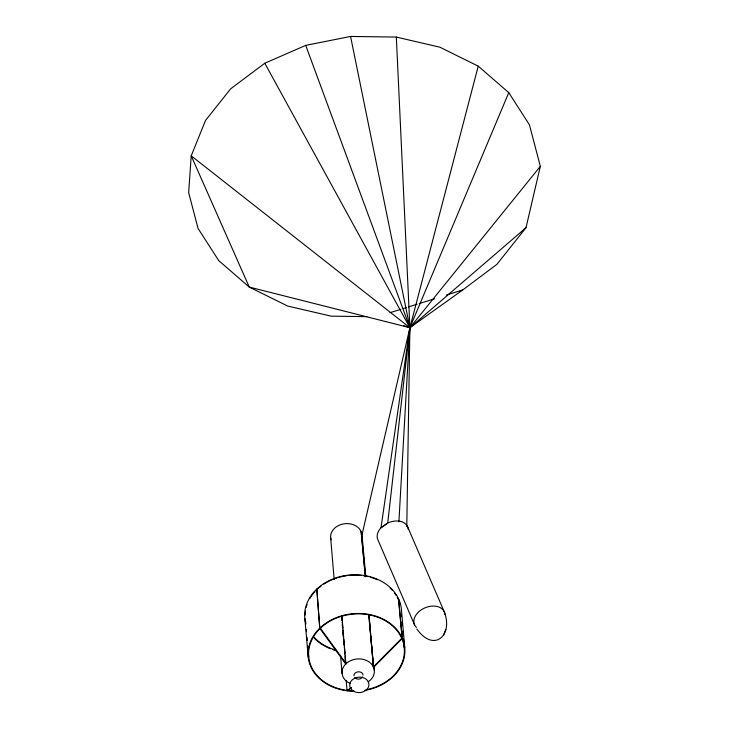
<?xml version="1.0" encoding="UTF-8"?>
<svg xmlns="http://www.w3.org/2000/svg" width="729" height="729" viewBox="0 0 729 729"><rect width="100%" height="100%" fill="white"/><g stroke="black" fill="none" stroke-linecap="round" stroke-linejoin="round"><path stroke-width="1.09" d="M406.782 526.493L409.898 327.713L396.33 37.07L350.567 36.45L305.706 45.38L264.791 63.25L230.628 88.847L205.532 120.431L191.217 155.833L188.665 192.656L198.042 228.387L218.709 260.59L249.263 287.071L287.609 306.025L331.157 316.158L366.869 316.641M398.9 521.782L409.898 327.713L478.233 66.157L439.879 47.203L396.33 37.07M478.233 66.157L508.778 92.638L409.898 327.713L387.719 523.012L381.012 527.76A16.229 11.309 -23.3 0 0 377.959 539.952L414.646 625.045M350.567 36.45L409.898 327.713L381.012 527.76L387.719 523.012A16.229 11.309 -23.3 0 1 408.222 529.263M416.86 628.954C433.782 653.111 453.739 635.342 444.125 611.503L407.438 526.402M365.812 576.621L362.003 534.794L409.898 327.713L540.335 166.33L529.445 124.832L508.778 92.638M526.001 227.703L409.898 327.713L191.217 155.833L249.263 287.071L409.898 327.713L462.696 289.978L496.859 264.381L526.001 227.703L540.335 166.33M443.551 635.032L445.765 629.628M401.989 638.021L373.385 666.898L373.594 667.381L402.198 638.504L398.599 599.311L402.198 638.504M319.785 628.343L316.823 589.232L319.785 628.343L345.701 664.019L341.901 615.376M346.175 680.713L347.05 690.673L351.396 687.383M351.159 688.121L347.05 690.673M459.625 291.318L462.696 289.978L446.403 295.063M389.951 312.705L400.804 309.315M402.973 308.631L406.235 307.62M408.404 306.936L417.088 304.221M419.266 303.546L434.466 298.799M403.52 325.599L409.898 327.713L305.706 45.38M320.213 627.933L346.12 663.618M264.791 63.25L409.898 327.713M365.439 576.311L361.156 531.596L365.265 576.776M373.941 665.914L374.351 670.434M368.765 615.185L373.485 667.135L368.874 614.41M404.741 647.571L401.351 608.861A48.488 38.828 -5 0 0 346.904 575.299A48.488 38.828 -5 0 0 305.387 621.801M401.324 614.447L401.515 616.652M402.007 622.183L402.29 625.5M402.782 631.032L403.064 634.348M403.456 638.777L403.748 642.094M403.939 644.299L404.231 647.625M368.983 614.647L369.275 618.019M369.475 620.261L369.968 625.874M370.159 628.116L370.651 633.72M370.842 635.97L372.118 650.55M372.319 652.792L373.594 667.381M341.691 615.577L342.083 620.06M342.275 622.311L342.767 627.915M342.967 630.157L343.55 636.891M343.751 639.133L344.243 644.746M344.434 646.987L345.027 653.722M345.227 655.963L345.911 663.818M341.573 616.898L341.874 620.27M342.266 624.753L342.557 628.116M342.949 632.608L343.341 637.091M343.733 641.584L344.033 644.946M344.425 649.439L344.817 653.922M345.209 658.415L345.701 664.019M305.551 620.625L305.843 623.942M306.326 629.473L306.517 631.688M307 637.21L307.292 640.527M307.775 646.058L307.966 648.272M308.449 653.804L308.741 657.121M304.85 618.465L308.23 657.166M330.647 537.674L334.164 579.519M340.516 655.298L342.038 673.396M331.094 539.834A15.737 12.603 -5 0 1 343.778 523.859A15.737 12.603 -5 0 1 362.003 534.794M350.239 683.474A16.211 12.985 -5 0 1 345.273 664.474A16.211 12.985 -5 0 1 369.576 662.296A16.211 12.985 -5 0 1 368.109 681.87M335.878 650.104A47.977 38.418 -5 0 1 313.78 636.882M305.187 615.076A47.977 38.418 -5 0 1 305.524 610.574M306.171 607.375A47.977 38.418 -5 0 1 307.073 604.414M309.725 598.673A47.977 38.418 -5 0 1 314.91 591.62M317.206 589.296A47.977 38.418 -5 0 1 321.243 585.925M323.886 584.084A47.977 38.418 -5 0 1 336.825 577.988M337.892 577.66A47.977 38.418 -5 0 1 346.785 575.728M349.045 575.454A47.977 38.418 -5 0 1 361.538 575.527M363.762 575.819A47.977 38.418 -5 0 1 368.163 576.675M370.323 577.222A47.977 38.418 -5 0 1 377.476 579.783M390.152 588.121A47.977 38.418 -5 0 1 392.421 590.444M394.435 592.923A47.977 38.418 -5 0 1 396.221 595.547M397.259 597.352A47.977 38.418 -5 0 1 398.162 599.192M398.617 600.222A47.977 38.418 -5 0 1 399.747 603.421M353.702 690.864A47.977 38.418 -5 0 1 314.308 635.433A47.977 38.418 -5 0 1 394.918 628.198A47.977 38.418 -5 0 1 366.177 689.743M354.248 691.283A48.488 38.828 -5 0 1 313.917 635.159A48.488 38.828 -5 0 1 395.82 628.462A48.488 38.828 -5 0 1 364.764 690.418M334.62 650.177A48.488 38.828 -5 0 1 332.524 649.503M330.474 648.746A48.488 38.828 -5 0 1 313.361 637.128M416.441 627.441A16.229 11.309 -23.3 0 1 424.406 608.104A16.229 11.309 -23.3 0 1 444.918 614.365M362.614 676.949A4.574 3.663 -5 0 1 354.722 677.642M353.948 675.865A4.574 3.663 -5 0 1 358.185 671.819A4.574 3.663 -5 0 1 363.06 675.072M353.018 690.892A9.632 7.709 -5 0 0 368.774 686.044A9.632 7.709 -5 0 0 356.199 677.66A9.632 7.709 -5 0 0 353.018 690.892"/></g></svg>
